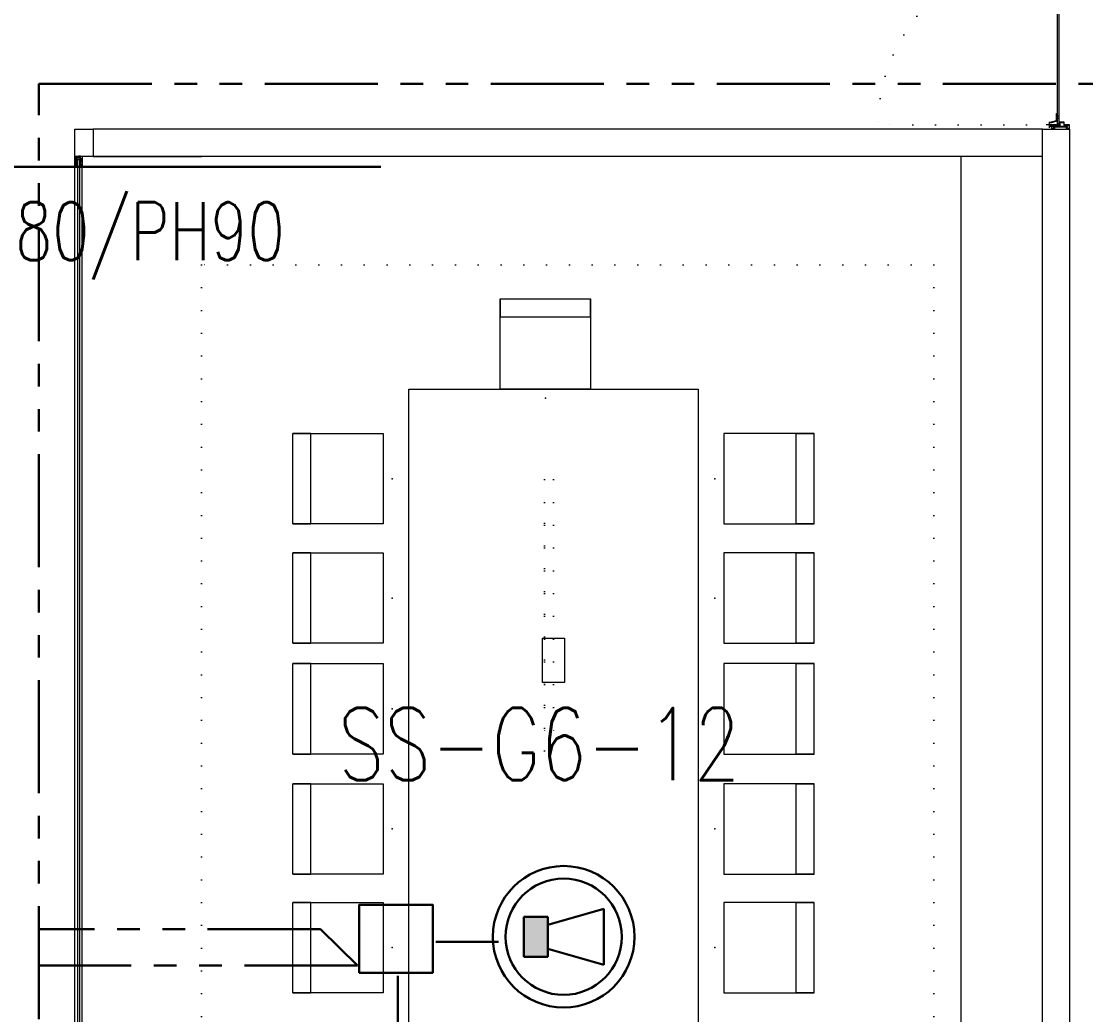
# Model space of a CAD drawing. Header units: metres. Extents: x -13545 to 152404, y -11890 to 28436.
# Drawn here: x 85202 to 85791, y 6500 to 7050 of the extents above; entities that cross this region are included whole.
import ezdxf

# ---------------------------------------------------------------- set-up
doc = ezdxf.new("R2010")
doc.units = ezdxf.units.M
doc.header["$LTSCALE"] = 100
doc.header["$MEASUREMENT"] = 0
doc.linetypes.add('DOT2', pattern=[0.125, 0, -0.125])
doc.linetypes.add('PHANTOM2', pattern=[1.25, 0.625, -0.125, 0.125, -0.125, 0.125, -0.125])
doc.layers.get('0').update_dxf_attribs({"color": 9, "lineweight": 9})
for name, color, linetype, lineweight in [('0 @ 1', 9, 'Continuous', 9), ('00', 9, 'Continuous', 9), ('05', 9, 'Continuous', 9), ('06D', 9, 'Continuous', 9), ('10', 9, 'Continuous', 9), ('15', 9, 'Continuous', 9), ('E-3W ACİL ANONS İÇİN HOPARLÖR (GÖMME) (YANGINA DAYANIKLI)', 7, 'Continuous', 30), ('E-KABLO', 7, 'Continuous', 30), ('E-YANGIN', 7, 'Continuous', 30), ('E-YAZI', 7, 'Continuous', 30)]:
    doc.layers.add(name, color=color, linetype=linetype, lineweight=lineweight)
doc.styles.add('ILGAZ', font='txttw.shx')
pattern_1 = [(225, (-604.72494, -2171.82614), (-0.0883883476, 0.0883883476), []), (135, (-604.72494, -2171.82614), (0.0883883476, 0.0883883476), [])]

# ---------------------------------------------------------------- blocks, each defined once
blk = doc.blocks.new('100_3W ACİL ANONS İÇİN HOPARLÖR (GÖMME) (YANGINA DAYANIKLI)')
at = {"layer": 'E-3W ACİL ANONS İÇİN HOPARLÖR (GÖMME) (YANGINA DAYANIKLI)', "color": 4}
for p, q in [((-0.632, 0.474), (1.58, 1.106)), ((1.58, -1.106), (1.58, 1.106)), ((-1.58, -0.79), (-1.58, 0.79)), ((-1.58, 0.79), (-0.632, 0.79)), ((-0.632, 0.79), (-0.632, -0.79)), ((-0.632, -0.79), (-1.58, -0.79)), ((-0.632, -0.474), (1.58, -1.106))]:
    blk.add_line(p, q, dxfattribs=at)
at = {"layer": 'E-3W ACİL ANONS İÇİN HOPARLÖR (GÖMME) (YANGINA DAYANIKLI)', "color": 3}
for radius in [2.796, 2.296]:
    blk.add_circle((0, 0), radius, dxfattribs=at)
at = {"layer": 'E-3W ACİL ANONS İÇİN HOPARLÖR (GÖMME) (YANGINA DAYANIKLI)', "color": 4}
blk.add_solid([(-1.58, 0.79), (-0.632, 0.79), (-1.58, -0.79), (-0.632, -0.79)], dxfattribs=at)
blk = doc.blocks.new('p-strahle-alüminyumdoğramaprofili')
at = {"layer": '10'}
h = blk.add_hatch(dxfattribs=at)
h.set_pattern_fill('NET', color=256, angle=315, style=0)
h.set_pattern_definition(pattern_1)
h.paths.add_polyline_path([(-4.62, 2.65), (-4.68, 2.65), (-4.72, 2.75), (-4.72, 2.8), (-4.69, 2.8), (-4.69, 2.92), (-4.98, 2.92), (-4.98, 2.8), (-4.95, 2.8), (-4.99, 2.65), (-5.08, 2.66), (-5.25, 2.28), (-5.14, 2.28), (-5.14, 2.33), (-4.98, 2.52, 0.2599), (-4.9, 2.28), (-4.66, 2.28, 0.382682)])
h.paths.add_polyline_path([(-4.86, 2.52), (-4.67, 2.52, -2.16717)], flags=16)
h = blk.add_hatch(dxfattribs=at)
h.set_pattern_fill('NET', color=256, angle=315, style=0)
h.set_pattern_definition(pattern_1)
h.paths.add_polyline_path([(-4.62, 0.88), (-4.68, 0.88), (-4.72, 0.77), (-4.72, 0.73), (-4.69, 0.73), (-4.69, 0.6), (-4.98, 0.6), (-4.98, 0.73), (-4.95, 0.73), (-4.99, 0.88), (-5.08, 0.87), (-5.25, 1.24), (-5.14, 1.24), (-5.14, 1.2), (-4.98, 1.01, -0.2599), (-4.9, 1.24), (-4.66, 1.24, -0.382682)])
h.paths.add_polyline_path([(-4.86, 1), (-4.67, 1, 2.16717)], flags=16)
h = blk.add_hatch(dxfattribs=at)
h.set_pattern_fill('NET', color=256, angle=315, style=0)
h.set_pattern_definition([(225, (-608.45214, -2173.53612), (-0.0883883476, 0.0883883476), []), (135, (-608.45214, -2173.53612), (0.0883883476, 0.0883883476), [])])
h.paths.add_polyline_path([(-3.45, 2.28), (-3.45, 2.57), (-4.49, 2.57), (-4.49, 2.28)])
h = blk.add_hatch(dxfattribs=at)
h.set_pattern_fill('NET', color=256, angle=315, style=0)
h.set_pattern_definition([(225, (-608.45214, -2180.04526), (-0.0883883476, 0.0883883476), []), (135, (-608.45214, -2180.04526), (0.0883883476, 0.0883883476), [])])
h.paths.add_polyline_path([(-3.45, 0.93), (-3.45, 1.24), (-4.49, 1.24), (-4.49, 0.93)])
h = blk.add_hatch(dxfattribs=at)
h.set_pattern_fill('NET', color=256, angle=315, style=0)
h.set_pattern_definition([(225, (-629.50454, -2177.58922), (-0.0883883476, 0.0883883476), []), (135, (-629.50454, -2177.58922), (0.0883883476, 0.0883883476), [])])
h.paths.add_polyline_path([(0, 0.68), (0, 1.75), (-0.18, 1.75), (-0.18, 0.68)])
for points in [[(-5.08, 2.66), (-5.25, 2.28)], [(-5.09, 0.88), (-5.25, 1.24)], [(-4.98, 2.52), (-5.14, 2.33), (-5.14, 2.28)], [(-4.98, 1.01), (-5.14, 1.2), (-5.14, 1.24)], [(-4.92, 3.6), (-4.92, 3.16), (-4.61, 3.16), (-4.61, 2.87), (-4.52, 2.87), (-4.62, 2.65), (-4.68, 2.65), (-4.72, 2.75), (-4.72, 2.8), (-4.69, 2.8), (-4.69, 3.05), (-4.98, 3.05), (-4.98, 2.8), (-4.95, 2.8), (-4.99, 2.65), (-5.08, 2.66), (-5.07, 3.76), (-0.11, 3.76)], [(-4.69, 2.92), (-4.98, 2.92)], [(-4.71, 0.6), (-4.98, 0.6)], [(-2.83, 0.2), (-2.67, 0.2), (-2.67, -0.04), (-4.87, -0.04), (-4.87, 0.19), (-4.57, 0.19), (-4.57, 0.73), (-2.67, 0.73)], [(-4.52, 2.87), (-4.49, 2.87), (-4.49, 2.26)], [(-4.49, 0.93), (-4.49, 0.93), (-4.49, 1.26)], [(-3.45, 2.26), (-3.45, 2.57)], [(-3.45, 1.26), (-3.45, 0.93)], [(-2.08, 0.93), (-2.08, 2.57)], [(-0.18, 0.68), (0, 0.68), (0, 1.75)], [(-0.18, 1.75), (0, 1.75)]]:
    blk.add_lwpolyline(points, dxfattribs=at)
for points in [[(-0.18, 2.74), (-0.18, 2.21), (0, 2.21), (0, 2.08), (-0.18, 2.08), (-0.18, 0.43), (0, 0.43), (0, 0), (-0.12, 0), (-0.12, -0.24), (-5.09, -0.24), (-5.09, 0.88), (-4.98, 0.88), (-4.94, 0.7), (-4.99, 0.7), (-4.99, 0.33), (-4.71, 0.33), (-4.71, 0.88), (-4.56, 0.88), (-4.52, 0.93), (-1.28, 0.93), (-1.2, 1.22), (-0.9, 1.22), (-0.9, 0.62), (-0.58, 0.62), (-0.58, 2.74)], [(-2.03, 0.78), (-1.35, 0.78), (-1.35, 0.08), (-1.28, 0.04), (-1.28, -0.04), (-2.09, -0.04), (-2.09, 0.1), (-2.03, 0.15)]]:
    blk.add_lwpolyline(points, close=True, dxfattribs=at)
for points in [[(-0.57, 3.26), (-0.57, 3.62), (-4.89, 3.62), (-4.89, 3.65, 0.561743), (-4.97, 3.66, 0.595966), (-4.92, 3.6, -2.204878)], [(-4.67, 2.52), (-4.86, 2.52, 1)], [(-4.67, 1), (-4.86, 1, -1)], [(-4.61, 2.87), (-4.49, 3.45, -0.833203), (-4.18, 3.44, -0.447088)], [(-4.49, 2.57), (-1.23, 2.57, -0.414214), (-0.9, 2.25), (-0.9, 1.22)], [(-4.18, 3.44), (-4.18, 2.99, 0.414214), (-4.07, 2.89), (-0.82, 2.89), (-0.82, 3.62)], [(-2.67, 0.73), (-2.67, 0.32), (-2.83, 0.32, 1), (-2.83, 0.2, -1)], [(-0.11, 3.76), (-0.11, 3.62), (-0.45, 3.62), (-0.45, 3.14, -1), (-0.66, 3.14)], [(-0.66, 3.14, -0.305404), (-0.57, 3.26, -5.773092)]]:
    blk.add_lwpolyline(points, format="xyb", dxfattribs=at)
for centre, radius, start, end in [((-4.73, 2.47), 0.253, 168.66756, 234.12581), ((-4.73, 1.06), 0.253, 125.87419, 191.33244), ((-4.77, 2.44), 0.125, 139.54015, 40.45985), ((-4.77, 1.08), 0.125, 319.54015, 220.45985), ((-4.84, 2.48), 0.273, 305.97376, 36.42893), ((-4.84, 1.04), 0.273, 323.57107, 54.02624)]:
    blk.add_arc(centre, radius, start, end, dxfattribs=at)
blk = doc.blocks.new('*U327')
at = {"layer": '06D'}
for points in [[(4.95, 4), (802.62, 4)], [(4.95, 0), (802.61, 0)]]:
    blk.add_lwpolyline(points, dxfattribs=at)
at = {"layer": '15'}
for points in [[(1.96, 2.5), (805.61, 2.5)], [(805.61, 1.5), (1.96, 1.5)]]:
    blk.add_lwpolyline(points, dxfattribs=at)
at = {"layer": '0 @ 1', "linetype": 'Continuous'}
blk.add_blockref('p-strahle-alüminyumdoğramaprofili', (807.69, 0.24), dxfattribs=at)
blk = doc.blocks.new('p-sandalye-03')
for points in [[(-5, -25.14), (-5, 24.86), (-55, 24.86), (-55, -25.14), (-5, -25.14)], [(-55, 24.86), (-45, 24.86), (-45, -25.14), (-55, -25.14)]]:
    blk.add_lwpolyline(points)
blk.add_point((0, -0.14))
blk = doc.blocks.new('1.Bod.Ara.Mimari Elk')
for p, q in [((1100, -1655), (1160, -1655)), ((1625, -1655), (1565, -1655)), ((1580, -2160), (1580, -1655))]:
    blk.add_line(p, q)
for points in [[(1274.66, -1783.86), (1434.66, -1783.86), (1434.66, -2333.86), (1274.66, -2333.86)], [(1348.53, -1921.61), (1360.78, -1921.61), (1360.78, -1946.1), (1348.53, -1946.1)]]:
    blk.add_lwpolyline(points, close=True)
at = {"layer": '00'}
for p, q in [((1625, -1640), (1100, -1640)), ((1100, -1640), (1100, -1655)), ((1625, -1655), (1100, -1655))]:
    blk.add_line(p, q, dxfattribs=at)
at = {"layer": '00', "color": 2, "linetype": 'DOT2'}
for p, q in [((1565, -1715), (1160, -1715)), ((1160, -1715), (1160, -2487.5)), ((1565, -1715), (1565, -2487.5)), ((1349.66, -1833.86), (1349.66, -1983.86))]:
    blk.add_line(p, q, dxfattribs=at)
at = {"layer": '00'}
blk.add_lwpolyline([(1625, -2160), (1625, -1640), (1640, -1640), (1640, -2160)], close=True, dxfattribs=at)
at = {"layer": '00', "color": 2, "linetype": 'DOT2'}
blk.add_lwpolyline([(1349.66, -1833.86), (1354.66, -1833.86), (1354.66, -1983.86), (1349.66, -1983.86)], close=True, dxfattribs=at)
at = {"layer": '06D'}
for p, q in [((1632.65, -1635.31), (1628.58, -1636.54)), ((1628.86, -1639.18), (1628.86, -1635.93)), ((1632.95, -1635.54), (1629.35, -1636.63)), ((1632.87, -1635.02), (1632.87, -1631.25)), ((1632.87, -1631.25), (1633.17, -1631.25)), ((1633.17, -1635.25), (1633.17, -1631.25)), ((1633.17, -1632.65), (1634.17, -1632.65)), ((1633.17, -1633.85), (1634.17, -1633.85)), ((1630.47, -1637.5), (1627.17, -1637.5)), ((1630.01, -1638.5), (1628.86, -1638.5)), ((1632.36, -1638.2), (1629.57, -1638.2)), ((1630.01, -1638.2), (1629.57, -1638.2)), ((1629.57, -1638.5), (1632.36, -1638.5)), ((1632.36, -1638.5), (1632.36, -1638.2)), ((1632.36, -1638.5), (1632.36, -1638.2)), ((1633.17, -1636.93), (1633.3, -1637.06)), ((1633.3, -1637.06), (1634.05, -1637.06)), ((1634.05, -1637.06), (1634.17, -1636.93))]:
    blk.add_line(p, q, dxfattribs=at)
blk.add_lwpolyline([(1637.04, -1637.55, -0.414214), (1637.02, -1637.52), (1637.02, -1636.25, 0.414214), (1636.82, -1636.05), (1634.69, -1636.05, 0.414214), (1634.66, -1636.08), (1634.66, -1638.28, -0.414214), (1634.56, -1638.38), (1634.3, -1638.38, -0.668179), (1634.3, -1638.36), (1634.31, -1638.35, 0.414214), (1634.31, -1638.31), (1634.27, -1638.27), (1634.31, -1638.23, 0.414214), (1634.31, -1638.18), (1634.27, -1638.14), (1634.31, -1638.1, 0.414214), (1634.31, -1638.06), (1634.27, -1638.02), (1634.31, -1637.98, 0.414214), (1634.31, -1637.93), (1634.27, -1637.89), (1634.31, -1637.85, 0.414214), (1634.31, -1637.81), (1634.27, -1637.77), (1634.31, -1637.73, 0.414214), (1634.31, -1637.68), (1634.27, -1637.64), (1634.31, -1637.6, 0.668179), (1634.29, -1637.55), (1630.05, -1637.55, 0.414214), (1630, -1637.6), (1630, -1639.8, 0.414214), (1630.05, -1639.85), (1631.44, -1639.85), (1631.49, -1639.8), (1631.54, -1639.85), (1631.85, -1639.85, 0.414214), (1631.9, -1639.8), (1631.9, -1639.12, 0.425982), (1631.85, -1639.07, -0.221341), (1631.69, -1639, 0.210871), (1631.67, -1638.99), (1631.63, -1638.99, 0.164212), (1631.59, -1639.01, -0.031871), (1631.58, -1639.02, 0.267949), (1631.56, -1639.04), (1631.56, -1639.06, -0.354919), (1631.54, -1639.09, -0.103666), (1631.45, -1639.09, -0.354919), (1631.42, -1639.06), (1631.42, -1639.04, 0.267949), (1631.41, -1639.02, -0.131652), (1631.34, -1638.95, 0.267949), (1631.32, -1638.94), (1631.3, -1638.94, -0.354919), (1631.27, -1638.92, -0.103666), (1631.27, -1638.82, -0.354919), (1631.3, -1638.8), (1631.32, -1638.8, 0.267949), (1631.34, -1638.78, -0.131652), (1631.41, -1638.72, 0.267949), (1631.42, -1638.7), (1631.42, -1638.68, -0.354919), (1631.45, -1638.65, -0.103666), (1631.54, -1638.65, -0.354919), (1631.56, -1638.68), (1631.56, -1638.7, 0.267949), (1631.58, -1638.72, -0.031871), (1631.59, -1638.73, 0.164212), (1631.63, -1638.75), (1631.67, -1638.75, 0.210871), (1631.69, -1638.74, -0.252014), (1631.87, -1638.67, 0.295782), (1631.9, -1638.66, -0.253783), (1631.92, -1638.65), (1631.95, -1638.65), (1638.05, -1638.65), (1638.08, -1638.65, -0.253783), (1638.11, -1638.66, 0.295782), (1638.13, -1638.67, -0.252014), (1638.31, -1638.74, 0.210871), (1638.33, -1638.75), (1638.38, -1638.75, 0.164212), (1638.41, -1638.73, -0.031871), (1638.43, -1638.72, 0.267949), (1638.44, -1638.7), (1638.44, -1638.68, -0.354919), (1638.47, -1638.65, -0.103666), (1638.56, -1638.65, -0.354919), (1638.58, -1638.68), (1638.58, -1638.7, 0.267949), (1638.6, -1638.72, -0.131652), (1638.66, -1638.78, 0.267949), (1638.68, -1638.8), (1638.7, -1638.8, -0.354919), (1638.73, -1638.82, -0.103666), (1638.73, -1638.92, -0.354919), (1638.7, -1638.94), (1638.68, -1638.94, 0.267949), (1638.66, -1638.95, -0.131652), (1638.6, -1639.02, 0.267949), (1638.58, -1639.04), (1638.58, -1639.06, -0.354919), (1638.56, -1639.09, -0.103666), (1638.47, -1639.09, -0.354919), (1638.44, -1639.06), (1638.44, -1639.04, 0.267949), (1638.43, -1639.02, -0.031871), (1638.41, -1639.01, 0.164212), (1638.38, -1638.99), (1638.33, -1638.99, 0.210871), (1638.31, -1639, -0.221341), (1638.15, -1639.07, 0.425982), (1638.1, -1639.12), (1638.1, -1639.82, 0.414214), (1638.13, -1639.85), (1638.46, -1639.85), (1638.51, -1639.8), (1638.56, -1639.85), (1639.95, -1639.85, 0.414214), (1640, -1639.8), (1640, -1637.7, 0.414214), (1639.85, -1637.55), (1637.05, -1637.55)], format="xyb", dxfattribs=at)
for points in [[(1639.52, -1637.9, 0.414214), (1639.55, -1637.93), (1639.62, -1637.93, 0.414214), (1639.64, -1637.9), (1639.64, -1637.73, -0.414214), (1639.67, -1637.7), (1639.68, -1637.7, -0.347117), (1639.7, -1637.72, 0.789342), (1639.78, -1637.72, -0.347117), (1639.8, -1637.7), (1639.84, -1637.7, -0.414214), (1639.86, -1637.73), (1639.86, -1639.68, -0.414214), (1639.84, -1639.7), (1639.67, -1639.7, -0.414214), (1639.64, -1639.68), (1639.64, -1639.49, 0.414214), (1639.62, -1639.47), (1639.55, -1639.47, 0.414214), (1639.52, -1639.49), (1639.52, -1639.68, -0.414214), (1639.5, -1639.7), (1638.28, -1639.7, -0.414214), (1638.25, -1639.68), (1638.25, -1639.23, -0.263652), (1638.38, -1639.22, 1.203439), (1638.51, -1638.5), (1634.83, -1638.5, -0.414214), (1634.81, -1638.47), (1634.81, -1636.26, -0.414214), (1634.87, -1636.2), (1636.82, -1636.2, -0.414214), (1636.87, -1636.25), (1636.87, -1637.67, 0.414214), (1636.89, -1637.7), (1639.5, -1637.7, -0.414214), (1639.52, -1637.73)], [(1634.15, -1638.47, -0.414214), (1634.12, -1638.5), (1631.49, -1638.5, 1.203439), (1631.62, -1639.22, -0.263652), (1631.75, -1639.23), (1631.75, -1639.68, -0.414214), (1631.73, -1639.7), (1630.52, -1639.7, -0.414214), (1630.49, -1639.68), (1630.49, -1639.49, 0.414214), (1630.47, -1639.47), (1630.4, -1639.47, 0.414214), (1630.37, -1639.49), (1630.37, -1639.68, -0.414214), (1630.35, -1639.7), (1630.2, -1639.7, -0.414214), (1630.15, -1639.65), (1630.15, -1637.73, -0.414214), (1630.18, -1637.7), (1630.2, -1637.7, -0.347097), (1630.22, -1637.72, 0.789283), (1630.3, -1637.72, -0.347097), (1630.32, -1637.7), (1630.35, -1637.7, -0.414214), (1630.37, -1637.73), (1630.37, -1637.92, 0.414214), (1630.4, -1637.94), (1630.47, -1637.94, 0.414214), (1630.49, -1637.92), (1630.49, -1637.87, -0.436922), (1630.52, -1637.85, 0.19622), (1630.54, -1637.84), (1630.57, -1637.82), (1630.6, -1637.84, 0.36397), (1630.64, -1637.84), (1630.67, -1637.82), (1630.69, -1637.84, 0.655203), (1630.72, -1637.84), (1630.74, -1637.82), (1630.77, -1637.84, 0.36397), (1630.81, -1637.84), (1630.84, -1637.82), (1630.87, -1637.84, 0.36397), (1630.91, -1637.84), (1630.94, -1637.82), (1630.96, -1637.84, 0.36397), (1631.01, -1637.84), (1631.03, -1637.82), (1631.06, -1637.84, 0.36397), (1631.11, -1637.84), (1631.11, -1637.83, 0.027174), (1631.12, -1637.82, 0.131193), (1631.13, -1637.8, -0.383883), (1631.23, -1637.71), (1631.3, -1637.71, -0.323388), (1631.35, -1637.74, 0.52724), (1631.54, -1637.8, -0.359211), (1631.61, -1637.8, 0.52724), (1631.81, -1637.74, -0.323388), (1631.85, -1637.71), (1631.92, -1637.71, -0.414214), (1632.02, -1637.81), (1632.02, -1637.82), (1632.04, -1637.84, 0.36397), (1632.09, -1637.84), (1632.11, -1637.82), (1632.14, -1637.84, 0.36397), (1632.18, -1637.84), (1632.21, -1637.82), (1632.24, -1637.84, 0.36397), (1632.28, -1637.84), (1632.31, -1637.82), (1632.33, -1637.84, 0.36397), (1632.38, -1637.84), (1632.4, -1637.82), (1632.43, -1637.84, 0.36397), (1632.48, -1637.84), (1632.5, -1637.82), (1632.53, -1637.84, 0.36397), (1632.57, -1637.84), (1632.6, -1637.82), (1632.62, -1637.84, 0.388879), (1632.67, -1637.84), (1632.8, -1637.71, -0.198912), (1632.83, -1637.7), (1633.3, -1637.7), (1634.12, -1637.7, -0.414214), (1634.15, -1637.73)]]:
    blk.add_lwpolyline(points, format="xyb", close=True, dxfattribs=at)
for points in [[(1631.9, -1639.85), (1630, -1639.85), (1630, -1640), (1631.9, -1640)], [(1640, -1639.85), (1638.1, -1639.85), (1638.1, -1640), (1640, -1640)]]:
    blk.add_lwpolyline(points, close=True, dxfattribs=at)
for centre in [(1632.57, -1635.02), (1632.87, -1635.25)]:
    blk.add_arc(centre, 0.3, 285.89502, 0, dxfattribs=at)
at = {"layer": '10'}
blk.add_lwpolyline([(1090, -1655), (1090, -1640), (1100, -1640), (1100, -1655)], close=True, dxfattribs=at)
at = {"layer": '15'}
for p, q in [((1633.17, -1543.07), (1633.17, -1636.93)), ((1634.17, -1543.07), (1634.17, -1636.93))]:
    blk.add_line(p, q, dxfattribs=at)
at = {"layer": '15', "linetype": 'DOT2'}
blk.add_lwpolyline([(1628.86, -1637.5), (1534.17, -1637.5, -0.42818), (1633.3, -1542.94)], format="xyb", dxfattribs=at)
at = {"linetype": 'Continuous', "rotation": 90.00000000000001}
blk.add_blockref('*U327', (1094, -2462.59), dxfattribs=at)
at = {"layer": '05', "extrusion": (0, 0, -1), "zscale": -1}
for p, rotation in [((-1349.99, -1788.86), 270), ((-1265.5, -1833.47), 180), ((-1265.5, -1899.52), 180), ((-1265.5, -1960.79), 180), ((-1265.5, -2027.24), 180), ((-1265.5, -2092.85), 180)]:
    blk.add_blockref('p-sandalye-03', p, dxfattribs=dict(at, rotation=rotation))
at = {"layer": '05', "extrusion": (0, 0, -1), "xscale": -1, "zscale": -1, "rotation": 180}
for p in [(-1443.81, -1833.47), (-1443.81, -1899.52), (-1443.81, -1960.79), (-1443.81, -2027.24), (-1443.81, -2092.85)]:
    blk.add_blockref('p-sandalye-03', p, dxfattribs=at)

msp = doc.modelspace()

# ---------------------------------------------------------------- linework, layer by layer
at = {"layer": 'E-KABLO', "color": 6, "linetype": 'PHANTOM2'}
for p, q in [((85212.16, 6122.69), (85212.16, 7015.19)), ((85212.16, 7015.19), (85802.16, 7015.19)), ((85368.01, 6547.44), (85212.16, 6547.44)), ((85388.32, 6527.44), (85368.01, 6547.44)), ((85388.32, 6527.44), (85212.16, 6527.44))]:
    msp.add_line(p, q, dxfattribs=at)
at = {"layer": 'E-KABLO', "color": 5, "linetype": 'PHANTOM2'}
msp.add_line((85431.65, 6540.46), (85466.42, 6540.46), dxfattribs=at)
at = {"layer": 'E-KABLO', "color": 3, "linetype": 'PHANTOM2'}
msp.add_line((85410.78, 6521.7), (85410.78, 6111.53), dxfattribs=at)
at = {"layer": 'E-YANGIN'}
msp.add_line((84833.51, 6969.26), (85401.37, 6969.26), dxfattribs=at)
at = {"layer": 'E-YAZI', "color": 3, "linetype": 'Continuous', "ltscale": 100}
msp.add_lwpolyline([(85389.33, 6523.4), (85430, 6523.4), (85430, 6561.01), (85389.33, 6561.01)], close=True, dxfattribs=at)

# ---------------------------------------------------------------- block references
msp.add_blockref('1.Bod.Ara.Mimari Elk', (84142.16, 8630))
at = {"layer": 'E-3W ACİL ANONS İÇİN HOPARLÖR (GÖMME) (YANGINA DAYANIKLI)', "xscale": 14, "yscale": 14, "zscale": 14}
msp.add_blockref('100_3W ACİL ANONS İÇİN HOPARLÖR (GÖMME) (YANGINA DAYANIKLI)', (85502.42, 6543.27), dxfattribs=at)

# ---------------------------------------------------------------- texts
at = {"layer": 'E-YAZI', "color": 3, "style": 'ILGAZ', "width": 0.75}
for s, height, p in [('2x0,75 LIHCH-Fe180/PH90', 32, (84895.66, 6917.59)), ('SS-G6-12', 40, (85377.66, 6629.83))]:
    msp.add_text(s, height=height, dxfattribs=at).set_placement(p)

doc.saveas('drawing.dxf')
